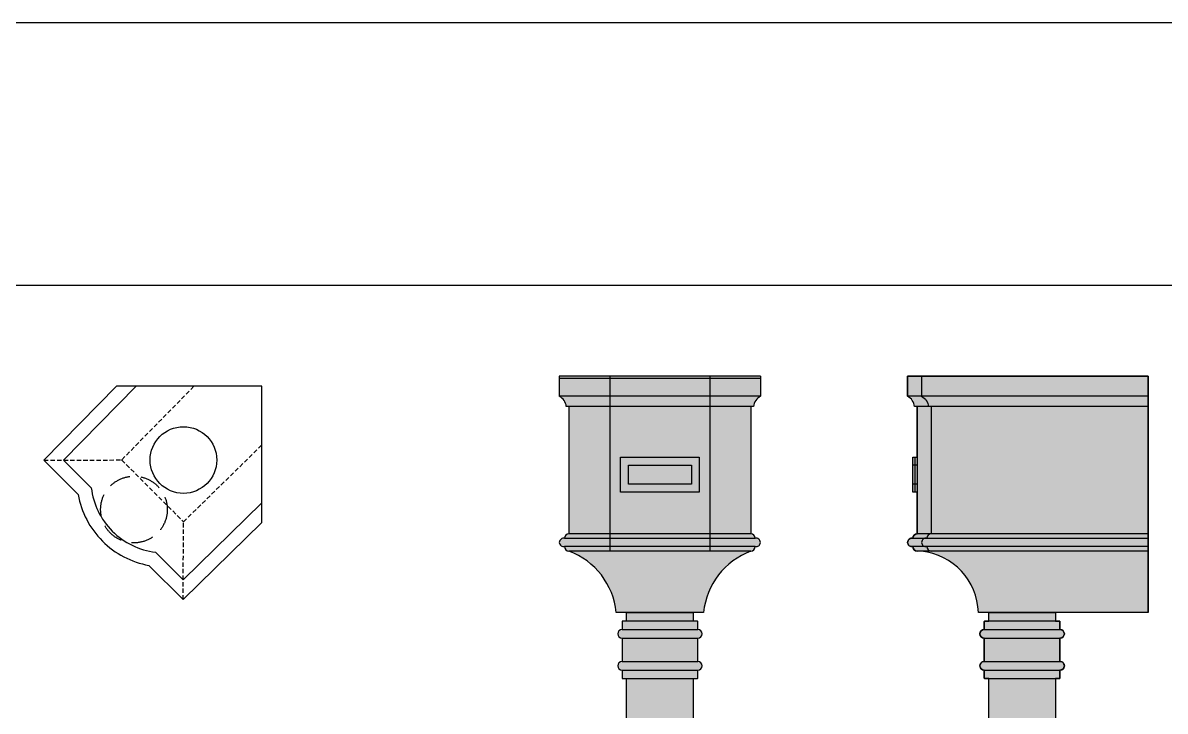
# Model space of a CAD drawing. Header units: millimetres. Extents: x 0 to 23312, y -3206 to 11448.
# Drawn here: x 17469 to 18775, y 10661 to 11448 of the extents above; entities that cross this region are included whole.
import ezdxf

# ---------------------------------------------------------------- set-up
doc = ezdxf.new("R2010")
doc.units = ezdxf.units.MM
doc.header["$LTSCALE"] = 10
doc.linetypes.add('HIDDEN', pattern=[0.375, 0.25, -0.125])
doc.linetypes.add('HIDDENX2', pattern=[0.75, 0.5, -0.25])
for name, color, linetype in [('18 - Ladder Beam', 6, 'Continuous'), ('40 - Detail Outline', 142, 'Continuous'), ('41 - Detail', 7, 'Continuous')]:
    doc.layers.add(name, color=color, linetype=linetype)

msp = doc.modelspace()

# ---------------------------------------------------------------- hatches: boundary and pattern name
at = {"layer": '40 - Detail Outline', "ltscale": 10}
h = msp.add_hatch(color=69, dxfattribs=at)
h.dxf.hatch_style = 1
edge = h.paths.add_edge_path()
edge.add_line((18159.14517953596, 10520.80704656276), (18235.34517953597, 10520.80704656276))
edge.add_line((18235.34517953597, 10520.80704656276), (18235.34517953596, 10698.41506429921))
edge.add_line((18235.34517953596, 10698.41506429921), (18239.99517953596, 10698.41506429921))
edge.add_arc((18239.99517953596, 10698.91506429922), 0.500000000007276, 270.0000000008338, 359.9999999991662)
edge.add_line((18240.49517953596, 10698.91506429921), (18240.49517953596, 10707.91506429921))
edge.add_arc((18240.49517953596, 10712.91506429921), 5, 270, 450)
edge.add_line((18240.49517953596, 10717.91506429921), (18240.49517953596, 10744.41506429921))
edge.add_arc((18240.49517953596, 10749.41506429921), 5, 270, 450)
edge.add_line((18240.49517953596, 10754.41506429921), (18240.49517953596, 10763.41506429921))
edge.add_arc((18239.99517953596, 10763.41506429921), 0.500000000007276, 8.337633264054393e-10, 89.99999999916623)
edge.add_line((18239.99517953596, 10763.91506429921), (18235.34517953596, 10763.91506429921))
edge.add_line((18235.34517953596, 10763.91506429921), (18235.34517953596, 10773.91506429921))
edge.add_line((18235.34517953596, 10773.91506429921), (18247.24517953596, 10773.91506429921))
edge.add_arc((18329.6748131405, 10766.15506123285), 82.79409486049953, 110.08278692802611, 174.6219717918909, ccw=False)
edge.add_arc((18300.81368180201, 10849.23230636236), 5.334721497226182, 274.6394242773443, 358.9497316409954)
edge.add_arc((18306.96715247644, 10854.36816943718), 5.297440316523687, 261.0991638178778, 355.0933338084818)
edge.add_arc((18306.96715247643, 10853.46195916123), 5.297440316531912, 4.906666191606138, 98.90083618198123)
edge.add_arc((18300.81368180211, 10858.59782223611), 5.334721497129818, 1.050268358633287, 85.36057572178672)
edge.add_line((18301.24517953595, 10863.91506429922), (18301.24517953596, 11009.11506429921))
edge.add_line((18301.24517953596, 11009.11506429921), (18304.24517953596, 11009.11506429921))
edge.add_arc((18319.71000775111, 11007.47184548911), 15.55188348021626, 118.68508345304451, 173.9347814949378, ccw=False)
edge.add_line((18312.24517953597, 11021.11506429922), (18312.24517953597, 11043.91506429921))
edge.add_line((18312.24517953597, 11043.91506429921), (18082.24517953596, 11043.91506429921))
edge.add_line((18082.24517953596, 11043.91506429921), (18082.24517953598, 11021.11506429921))
edge.add_arc((18074.78035132082, 11007.47184548912), 15.5518834801993, 6.065218505270593, 61.314916546890174, ccw=False)
edge.add_line((18090.24517953596, 11009.11506429928), (18093.24517953596, 11009.11506429928))
edge.add_line((18093.24517953596, 11009.11506429928), (18093.24517953596, 10863.91506429921))
edge.add_arc((18093.67667726984, 10858.59782223606), 5.334721497188165, 94.63942427859268, 178.9497316407727)
edge.add_arc((18087.52320659548, 10853.46195916125), 5.297440316516824, 81.09916381822461, 175.0933338085372)
edge.add_arc((18087.52320659549, 10854.36816943718), 5.297440316523729, 184.9066661914952, 278.9008361820475)
edge.add_arc((18093.67667726982, 10849.23230636232), 5.334721497133489, 181.0502683586521, 265.360575721751)
edge.add_arc((18064.8155459314, 10766.15506123284), 82.79409486051821, 5.378028208111687, 69.91721307208581, ccw=False)
edge.add_line((18147.24517953596, 10773.91506429921), (18159.14517953596, 10773.91506429921))
edge.add_line((18159.14517953596, 10773.91506429921), (18159.14517953596, 10763.91506429921))
edge.add_line((18159.14517953596, 10763.91506429921), (18154.49517953596, 10763.91506429921))
edge.add_arc((18154.49517953597, 10763.41506429921), 0.500000000003638, 90.00000000041689, 179.9999999995831)
edge.add_line((18153.99517953596, 10763.41506429921), (18153.99517953596, 10754.41506429921))
edge.add_arc((18153.99517953596, 10749.41506429921), 5, 90, 270)
edge.add_line((18153.99517953596, 10744.41506429921), (18153.99517953596, 10717.91506429921))
edge.add_arc((18153.99517953596, 10712.91506429921), 5, 90, 270)
edge.add_line((18153.99517953596, 10707.91506429921), (18153.99517953596, 10698.91506429921))
edge.add_arc((18154.49517953597, 10698.91506429922), 0.500000000007276, 180.0000000008338, 269.9999999991662)
edge.add_line((18154.49517953596, 10698.41506429921), (18159.14517953596, 10698.41506429921))
edge.add_line((18159.14517953596, 10698.41506429921), (18159.14517953596, 10520.80704656276))
h = msp.add_hatch(color=69, dxfattribs=at)
h.dxf.hatch_style = 1
edge = h.paths.add_edge_path()
edge.add_line((18649.41442534096, 10398.67741978148), (18654.31442534096, 10398.67741978148))
edge.add_line((18654.31442534096, 10398.67741978148), (18654.31442534096, 10368.67741978148))
edge.add_line((18654.31442534096, 10368.67741978148), (18650.31442534096, 10364.67741978148))
edge.add_arc((18531.31442534098, 10364.67741978148), 118.9999999999782, -67.50000000000989, 4.376943252282217e-12, ccw=False)
edge.add_line((18576.8537537924, 10254.73575541265), (18578.38448752186, 10251.0402372826))
edge.add_line((18578.38448752186, 10251.0402372826), (18550.66810154652, 10239.55973431165))
edge.add_line((18550.66810154652, 10239.55973431165), (18545.44184968702, 10241.72451871223))
edge.add_arc((18561.12084778921, 10203.85282296168), 40.98897803691656, 112.4897048387006, 180.0102951612889)
edge.add_line((18520.13187041398, 10203.84545787927), (18523.881870414, 10203.84545787927))
edge.add_arc((18523.58009371866, 10203.04368118394), 0.8566884165367981, 20.625583089050906, 69.37441691094921, ccw=False)
edge.add_line((18524.381870414, 10203.34545787927), (18524.381870414, 10194.34545787927))
edge.add_arc((18524.381870414, 10189.34545787927), 5, -90, 90, ccw=False)
edge.add_line((18524.381870414, 10184.34545787928), (18524.381870414, 10157.84545787927))
edge.add_arc((18524.381870414, 10152.84545787927), 5, -90, 90, ccw=False)
edge.add_line((18524.381870414, 10147.84545787927), (18524.381870414, 10138.84545787927))
edge.add_arc((18523.88187041399, 10138.84545787928), 0.500000000007276, 270.0000000008338, 359.9999999991662, ccw=False)
edge.add_line((18523.881870414, 10138.34545787927), (18519.23187041399, 10138.34545787927))
edge.add_line((18519.23187041399, 10138.34545787927), (18519.23187041399, 10051.5303720703))
edge.add_line((18519.23187041399, 10051.5303720703), (18523.881870414, 10051.5303720703))
edge.add_arc((18523.88187041399, 10051.03037207029), 0.500000000003638, 4.16889633925166e-10, 89.99999999958311, ccw=False)
edge.add_line((18524.381870414, 10051.0303720703), (18524.381870414, 10042.0303720703))
edge.add_arc((18524.381870414, 10037.0303720703), 4.999999999998181, -2.091837814077735e-11, 90, ccw=False)
edge.add_line((18529.381870414, 10037.0303720703), (18529.381870414, 10029.2803720703))
edge.add_line((18529.381870414, 10029.2803720703), (18530.50487103762, 10029.2803720703))
edge.add_line((18530.50487103762, 10029.2803720703), (18530.50487103762, 10031.2803720703))
edge.add_line((18530.50487103762, 10031.2803720703), (18652.63187041398, 10031.2803720703))
edge.add_line((18652.63187041398, 10031.2803720703), (18652.63187041398, 10038.78040256987))
edge.add_line((18652.63187041398, 10038.78040256987), (18660.13187041398, 10039.28040256987))
edge.add_line((18660.13187041398, 10039.28040256987), (18660.13187041398, 9998.280402569872))
edge.add_line((18660.13187041398, 9998.280402569872), (18652.63187041398, 9998.780402569872))
edge.add_line((18652.63187041398, 9998.780402569872), (18652.63187041398, 10006.2803720703))
edge.add_line((18652.63187041398, 10006.2803720703), (18530.50487103762, 10006.2803720703))
edge.add_line((18530.50487103762, 10006.2803720703), (18530.50487103762, 10008.3154636991))
edge.add_line((18530.50487103762, 10008.3154636991), (18529.381870414, 10008.2803720703))
edge.add_line((18529.381870414, 10008.2803720703), (18529.381870414, 10000.5303720703))
edge.add_arc((18524.381870414, 10000.5303720703), 5, -90, 2.091837814077735e-11, ccw=False)
edge.add_line((18524.381870414, 9995.530372070298), (18524.381870414, 9986.530372070298))
edge.add_line((18524.381870414, 9986.530372070298), (18523.881870414, 9986.030372070298))
edge.add_line((18523.881870414, 9986.030372070298), (18519.23187041399, 9986.030372070265))
edge.add_line((18519.23187041399, 9986.030372070265), (18519.23187041399, 9829.268812071616))
edge.add_line((18519.23187041399, 9829.268812071616), (18443.03187041399, 9829.268812071616))
edge.add_line((18443.03187041399, 9829.268812071616), (18443.03187041399, 9986.030372070298))
edge.add_line((18443.03187041399, 9986.030372070298), (18438.381870414, 9986.030372070298))
edge.add_arc((18438.381870414, 9986.530372070305), 0.500000000007276, 180.0000000008338, 269.9999999991662, ccw=False)
edge.add_line((18437.881870414, 9986.530372070298), (18437.88187041393, 9995.530372070298))
edge.add_arc((18437.881870414, 10000.5303720703), 5, 89.99999999924961, 269.9999999992496, ccw=False)
edge.add_line((18437.88187041406, 10005.5303720703), (18437.88187041406, 10032.0303720703))
edge.add_arc((18437.88187041406, 10037.0303720703), 5, 90, 270, ccw=False)
edge.add_line((18437.88187041406, 10042.0303720703), (18437.881870414, 10051.0303720703))
edge.add_arc((18438.381870414, 10051.03037207029), 0.500000000003638, 90.00000000041689, 179.9999999995831, ccw=False)
edge.add_line((18438.381870414, 10051.5303720703), (18443.03187041399, 10051.5303720703))
edge.add_line((18443.03187041399, 10051.5303720703), (18443.03187041399, 10138.34545787927))
edge.add_line((18443.03187041399, 10138.34545787927), (18438.381870414, 10138.34545787927))
edge.add_arc((18438.381870414, 10138.84545787928), 0.500000000007276, 180.0000000008338, 269.9999999991662, ccw=False)
edge.add_line((18437.881870414, 10138.84545787927), (18437.881870414, 10147.84545787928))
edge.add_arc((18437.881870414, 10152.84545787927), 4.999999999998181, 90, 270, ccw=False)
edge.add_line((18437.881870414, 10157.84545787927), (18437.881870414, 10184.34545787927))
edge.add_arc((18437.881870414, 10189.34545787927), 5, 90, 270, ccw=False)
edge.add_line((18437.881870414, 10194.34545787927), (18437.881870414, 10203.34545787927))
edge.add_arc((18438.381870414, 10203.34545787927), 0.500000000007276, 90.00000000083378, 179.9999999991662, ccw=False)
edge.add_line((18438.381870414, 10203.84545787927), (18442.13187041398, 10203.84545787927))
edge.add_arc((18561.13186678406, 10203.84546030471), 118.9999963700757, 112.4999988322511, 180.0000011677924, ccw=False)
edge.add_line((18515.59254196245, 10313.78712224808), (18517.75732636321, 10319.01337410766))
edge.add_line((18517.75732636321, 10319.01337410766), (18545.47371233843, 10330.49387707858))
edge.add_line((18545.47371233843, 10330.49387707858), (18547.00444606795, 10326.79835894855))
edge.add_arc((18530.80619919925, 10365.29669512701), 41.76727295537071, 292.8190151376604, 358.8074537476692)
edge.add_line((18572.56442534096, 10364.42741978148), (18568.31442534096, 10368.70085728149))
edge.add_line((18568.31442534096, 10368.70085728149), (18568.31442534096, 10398.67741978149))
edge.add_line((18568.31442534096, 10398.67741978149), (18573.21442534096, 10398.67741978149))
edge.add_line((18573.21442534096, 10398.67741978149), (18573.21442534096, 10455.30704656276))
edge.add_line((18573.21442534096, 10455.30704656276), (18568.56442534096, 10455.30704656276))
edge.add_arc((18568.56442534095, 10455.80704656275), 0.499999999992724, 179.9999999991662, 270.0000000008338, ccw=False)
edge.add_line((18568.06442534096, 10455.80704656276), (18568.06442534096, 10464.80704656276))
edge.add_arc((18568.06442534096, 10469.80704656276), 4.999999999998181, 90, 270, ccw=False)
edge.add_line((18568.06442534096, 10474.80704656276), (18568.06442534096, 10501.33186061171))
edge.add_arc((18568.05201831685, 10506.31945358724), 4.987608407220335, 89.85747260154199, 270.14252739845796, ccw=False)
edge.add_line((18568.06442534096, 10511.30704656276), (18568.06442534096, 10520.30704656276))
edge.add_arc((18568.56442534096, 10520.30704656275), 0.500000000003638, 90.00000000041689, 179.9999999995831, ccw=False)
edge.add_line((18568.56442534096, 10520.80704656276), (18573.21442534096, 10520.80704656276))
edge.add_line((18573.21442534096, 10520.80704656276), (18573.21442534096, 10698.41692666801))
edge.add_line((18573.21442534096, 10698.41692666801), (18568.56442534097, 10698.41483991743))
edge.add_arc((18568.56480859218, 10698.91522304707), 0.5003832764088926, 180.0181772308549, 269.95611628100795, ccw=False)
edge.add_line((18568.06442534096, 10698.91506429922), (18568.06442534096, 10707.91506429922))
edge.add_arc((18568.0643629837, 10712.91506429922), 5.000000000387024, 89.99928543848227, 270.0007145615176, ccw=False)
edge.add_line((18568.06442534096, 10717.91506429921), (18568.06442534096, 10744.41506429922))
edge.add_arc((18568.06442534096, 10749.41506429922), 5, 90, 270, ccw=False)
edge.add_line((18568.06442534096, 10754.41506429922), (18568.06442534096, 10763.41506429921))
edge.add_arc((18568.56442534096, 10763.41506429921), 0.500000000007276, 90.00000000083378, 179.9999999995831, ccw=False)
edge.add_line((18568.56442534096, 10763.91506429922), (18573.21442534096, 10763.91506429921))
edge.add_line((18573.21442534096, 10763.91506429921), (18573.21442534096, 10773.91506429921))
edge.add_line((18573.21442534096, 10773.91506429921), (18561.31442534096, 10773.91506429911))
edge.add_arc((18488.52896630419, 10771.50713805079), 72.82527827623014, 1.894797594877114, 83.86300961174052)
edge.add_line((18496.31442534093, 10843.91506429921), (18491.31442534098, 10843.91506429921))
edge.add_arc((18491.74592307487, 10849.23230636246), 5.334721497281807, 181.0502683602838, 265.3605757213321, ccw=False)
edge.add_arc((18485.59245240047, 10854.36816943717), 5.29744031650771, 184.9066661906003, 278.90083618127306, ccw=False)
edge.add_arc((18485.59245240048, 10853.46195916124), 5.297440316530263, 81.09916381748911, 175.0933338076815, ccw=False)
edge.add_arc((18491.74592307476, 10858.5978222362), 5.334721497044391, 94.6394242780118, 178.9497316423855, ccw=False)
edge.add_line((18491.31442534095, 10863.91506429922), (18491.31442534095, 10911.37240311077))
edge.add_line((18491.31442534095, 10911.37240311077), (18486.31442534095, 10911.37240311077))
edge.add_line((18486.31442534095, 10911.37240311077), (18486.31442534095, 10951.37240311076))
edge.add_line((18486.31442534095, 10951.37240311076), (18491.31442534095, 10951.37240311076))
edge.add_line((18491.31442534095, 10951.37240311076), (18491.31442534096, 11009.11506429921))
edge.add_line((18491.31442534096, 11009.11506429921), (18488.31442534095, 11009.11506429928))
edge.add_arc((18472.84959712582, 11007.47184548912), 15.55188348019631, 6.065218505258759, 61.31491654688374)
edge.add_line((18480.31442534097, 11021.11506429921), (18480.31442534097, 11043.91506429921))
edge.add_line((18480.31442534097, 11043.91506429921), (18755.31442534095, 11043.91506429922))
edge.add_line((18755.31442534095, 11043.91506429922), (18755.31442534095, 10773.91506429922))
edge.add_line((18755.31442534095, 10773.91506429922), (18649.41442534096, 10773.91506429921))
edge.add_line((18649.41442534096, 10773.91506429921), (18649.41442534096, 10763.91506429921))
edge.add_line((18649.41442534096, 10763.91506429921), (18654.06442534096, 10763.91506429922))
edge.add_arc((18654.06442534094, 10763.4150642992), 0.5000000000127329, 1.042224084812915e-09, 89.99999999874939, ccw=False)
edge.add_line((18654.56442534096, 10763.41506429921), (18654.56442534096, 10754.41506429921))
edge.add_arc((18654.56381681697, 10749.41506429921), 5.000000037030144, -89.99302682879153, 89.99302682879153, ccw=False)
edge.add_line((18654.56442534096, 10744.41506429921), (18654.56442534096, 10717.91506429922))
edge.add_arc((18654.57630436293, 10712.92696906112), 4.988109382867936, -90.13644818411427, 90.13644818411427, ccw=False)
edge.add_line((18654.56442534096, 10707.93887382303), (18654.56442534096, 10698.91506429922))
edge.add_arc((18654.06442534096, 10698.91506429921), 0.499999999992724, -90.00000000083378, 8.33779267850332e-10, ccw=False)
edge.add_line((18654.06442534096, 10698.41506429922), (18649.41442534096, 10698.41506429922))
edge.add_line((18649.41442534096, 10698.41506429922), (18649.41442534096, 10520.80704656276))
edge.add_line((18649.41442534096, 10520.80704656276), (18654.06442534097, 10520.80704656277))
edge.add_arc((18654.06442534093, 10520.30704656274), 0.5000000000291038, 2.084391326206969e-09, 89.99999999541433, ccw=False)
edge.add_line((18654.56442534096, 10520.30704656276), (18654.56442534096, 10511.30704656276))
edge.add_arc((18654.56442534095, 10506.30704656276), 5.000000000003638, 4.172306944383308e-11, 89.99999999995828, ccw=False)
edge.add_line((18659.56442534096, 10506.30704656276), (18659.56442534096, 10498.55704656276))
edge.add_line((18659.56442534096, 10498.55704656276), (18660.68742596458, 10498.52195493396))
edge.add_line((18660.68742596458, 10498.52195493396), (18660.68742596458, 10500.55704656276))
edge.add_line((18660.68742596458, 10500.55704656276), (18747.81442534095, 10500.55704656276))
edge.add_line((18747.81442534095, 10500.55704656276), (18747.81442534095, 10508.05707706233))
edge.add_line((18747.81442534095, 10508.05707706233), (18755.31442534095, 10508.55707706233))
edge.add_line((18755.31442534095, 10508.55707706233), (18755.31442534095, 10467.55707706233))
edge.add_line((18755.31442534095, 10467.55707706233), (18747.81442534095, 10468.05707706233))
edge.add_line((18747.81442534095, 10468.05707706233), (18747.81442534095, 10475.55704656276))
edge.add_line((18747.81442534095, 10475.55704656276), (18660.68742596458, 10475.55704656276))
edge.add_line((18660.68742596458, 10475.55704656276), (18660.68742596458, 10477.59213819156))
edge.add_line((18660.68742596458, 10477.59213819156), (18659.56442534096, 10477.55704656276))
edge.add_line((18659.56442534096, 10477.55704656276), (18659.56442534096, 10469.80704656276))
edge.add_arc((18654.56442534096, 10469.80704656276), 5, -90, 6.252776074688882e-11, ccw=False)
edge.add_line((18654.56442534096, 10464.80704656276), (18654.56442534096, 10455.80704656276))
edge.add_arc((18654.06442534094, 10455.80704656277), 0.5000000000145519, 270.00000000291817, 359.9999999991662, ccw=False)
edge.add_line((18654.06442534097, 10455.30704656275), (18649.41442534096, 10455.30704656275))
edge.add_line((18649.41442534096, 10455.30704656275), (18649.41442534096, 10398.67741978148))

# ---------------------------------------------------------------- linework, layer by layer
at = {"color": 9}
for p, q in [((18312.24517953596, 11043.91506429921), (18082.24517953596, 11043.91506429921)), ((18082.24517953596, 11043.91506429921), (18082.24517953596, 11021.11506429921)), ((18140.00882745095, 11043.91506429921), (18140.00882745095, 10843.91506429921)), ((18254.48153162098, 11043.91506429921), (18254.48153162098, 10843.91506429921)), ((18312.24517953596, 11043.91506429921), (18312.24517953596, 11021.11506429921)), ((18755.31442534095, 11043.91506429921), (18480.31442534095, 11043.91506429921)), ((18480.31442534095, 11043.91506429921), (18480.31442534095, 11021.11506429921)), ((18755.31442534095, 10853.91506429921), (18755.31442534095, 11043.91506429921)), ((18093.24517953596, 11009.11506429921), (18090.24517953596, 11009.11506429921)), ((18301.24517953596, 11009.11506429921), (18093.24517953596, 11009.11506429921)), ((18093.24517953596, 11009.11506429921), (18093.24517953596, 10863.91506429921)), ((18301.24517953596, 11009.11506429921), (18301.24517953596, 10863.91506429921)), ((18304.24517953596, 11009.11506429921), (18301.24517953596, 11009.11506429921)), ((18755.31442534095, 11009.11506429921), (18488.31442534095, 11009.11506429921)), ((18491.31442534095, 11009.11506429921), (18491.31442534095, 10863.91506429921)), ((18301.24517953596, 10863.91506429921), (18093.24517953596, 10863.91506429921)), ((18755.31442534095, 10863.91506429921), (18491.31442534095, 10863.91506429921)), ((18755.31442534095, 10773.91506429921), (18755.31442534095, 10853.91506429921)), ((18301.24517953596, 10843.91506429921), (18093.24517953596, 10843.91506429921)), ((18496.31442534095, 10843.91506429921), (18491.31442534095, 10843.91506429921)), ((18755.31442534095, 10843.91506429921), (18496.31442534095, 10843.91506429921)), ((18247.24517953596, 10773.91506429921), (18147.24517953596, 10773.91506429921)), ((18755.31442534095, 10773.91506429921), (18561.31442534095, 10773.91506429921)), ((18153.99517953596, 10754.41506429921), (18240.49517953596, 10754.41506429921)), ((18568.06442534096, 10754.41506429921), (18654.56442534096, 10754.41506429921)), ((18153.99517953596, 10744.41506429921), (18240.49517953596, 10744.41506429921)), ((18568.06442534096, 10744.41506429921), (18654.56442534096, 10744.41506429921)), ((18153.99517953596, 10717.91506429921), (18240.49517953596, 10717.91506429921)), ((18153.99517953596, 10707.91506429921), (18240.49517953596, 10707.91506429921)), ((18568.06442534096, 10717.91506429921), (18654.56442534096, 10717.91506429921)), ((18568.06442534096, 10707.91506429921), (18654.56442534096, 10707.91506429921))]:
    msp.add_line(p, q, dxfattribs=at)
at = {"color": 251}
for p, q in [((18312.24517953596, 11041.41506429921), (18082.24517953596, 11041.41506429921)), ((18312.24517953596, 11021.11506429921), (18082.24517953596, 11021.11506429921)), ((18755.31442534095, 11021.11506429921), (18480.31442534095, 11021.11506429921)), ((18088.34285201383, 10858.69560562383), (18306.14750705809, 10858.69560562383)), ((18486.41209781889, 10858.69560562382), (18755.31442534095, 10858.69560562382)), ((18306.14750705809, 10849.1345229746), (18088.34285201383, 10849.1345229746)), ((18755.31442534095, 10849.13452297459), (18486.41209781889, 10849.13452297459))]:
    msp.add_line(p, q, dxfattribs=at)
at = {"color": 9}
for points in [[(18573.21442534096, 10520.80704656276), (18573.21442534096, 10698.41692666801), (18568.56442534097, 10698.41483991743, -0.4138963454106638), (18568.06442534096, 10698.91506429922), (18568.06442534096, 10707.91506429922, -1.00001247152894), (18568.06442534096, 10717.91506429921), (18568.06442534096, 10744.41506429922, -1), (18568.06442534096, 10754.41506429922), (18568.06442534096, 10763.41506429921, -0.4142135623667018), (18568.56442534096, 10763.91506429922), (18573.21442534096, 10763.91506429921), (18573.21442534096, 10773.91506429921), (18561.31442534096, 10773.91506429911, 0.373726597427134), (18496.31442534093, 10843.91506429921), (18491.31442534098, 10843.91506429921, -0.3854183249307893), (18486.41209781877, 10849.13452297459, -0.4347821276863529), (18480.31442534096, 10853.91506429928, -0.4347821276838264), (18486.41209781889, 10858.69560562382, -0.3854183249474834), (18491.31442534095, 10863.91506429922), (18491.31442534095, 10911.37240311077), (18486.31442534095, 10911.37240311077), (18486.31442534095, 10951.37240311076), (18491.31442534095, 10951.37240311076), (18491.31442534096, 11009.11506429921), (18488.31442534095, 11009.11506429928, 0.2458535020096305), (18480.31442534097, 11021.11506429921), (18480.31442534097, 11043.91506429921), (18755.31442534095, 11043.91506429922), (18755.31442534095, 10773.91506429922), (18649.41442534096, 10773.91506429921), (18649.41442534096, 10763.91506429921), (18654.06442534096, 10763.91506429922, -0.4142135623603087), (18654.56442534096, 10763.41506429921), (18654.56442534096, 10754.41506429921, -0.9998783026086143), (18654.56442534096, 10744.41506429921), (18654.56442534096, 10717.91506429922, -1.002384310279486), (18654.56442534096, 10707.93887382303), (18654.56442534096, 10698.91506429922, -0.4142135623816193), (18654.06442534096, 10698.41506429922), (18649.41442534096, 10698.41506429922), (18649.41442534096, 10520.80704656276)], [(18240.49517953596, 10754.41506429921), (18240.49517953596, 10763.41506429921, 0.414213562373095), (18239.99517953596, 10763.91506429921), (18154.49517953596, 10763.91506429921, 0.414213562373095), (18153.99517953596, 10763.41506429921), (18153.99517953596, 10754.41506429921)], [(18654.56442534096, 10754.41506429921), (18654.56442534096, 10763.41506429921, 0.414213562373095), (18654.06442534096, 10763.91506429921), (18568.56442534096, 10763.91506429921, 0.414213562373095), (18568.06442534096, 10763.41506429921), (18568.06442534096, 10754.41506429921)], [(18153.99517953596, 10707.91506429921), (18153.99517953596, 10698.91506429921, 0.414213562373095), (18154.49517953596, 10698.41506429921), (18239.99517953596, 10698.41506429921, 0.414213562373095), (18240.49517953596, 10698.91506429921), (18240.49517953596, 10707.91506429921)], [(18568.06442534096, 10707.91506429921), (18568.06442534096, 10698.91506429921, 0.414213562373095), (18568.56442534096, 10698.41506429921), (18654.06442534096, 10698.41506429921, 0.414213562373095), (18654.56442534096, 10698.91506429921), (18654.56442534096, 10707.91506429921)]]:
    msp.add_lwpolyline(points, format="xyb", dxfattribs=at)
at = {"color": 251}
for points in [[(18496.31442534095, 11043.91506429921), (18496.31442534095, 11021.11506429921, -0.2458535020095758), (18504.31442534094, 11009.11506429928)], [(18507.31442534095, 11009.11506429921), (18507.31442534096, 10863.91506429922, 0.3854183249360258), (18502.41209781882, 10858.69560562385, 0.434782127683783), (18496.31442534095, 10853.91506429921, 0.4347821276837828), (18502.41209781882, 10849.1345229746, 0.3854183249360258), (18507.31442534096, 10843.91506429922)]]:
    msp.add_lwpolyline(points, format="xyb", dxfattribs=at)
at = {"color": 9}
for points in [[(18159.14517953596, 10763.91506429921), (18159.14517953596, 10773.91506429921), (18235.34517953596, 10773.91506429921), (18235.34517953596, 10763.91506429921)], [(18573.21442534096, 10763.91506429921), (18573.21442534096, 10773.91506429921), (18649.41442534096, 10773.91506429921), (18649.41442534096, 10763.91506429921)], [(18153.99517953596, 10744.41506429921), (18153.99517953596, 10717.91506429921)], [(18240.49517953596, 10717.91506429921), (18240.49517953596, 10744.41506429921)], [(18568.06442534096, 10744.41506429921), (18568.06442534096, 10717.91506429921)], [(18654.56442534096, 10717.91506429921), (18654.56442534096, 10744.41506429921)]]:
    msp.add_lwpolyline(points, dxfattribs=at)
for points in [[(18159.14517953596, 10520.80704656276), (18159.14517953596, 10698.41506429921), (18235.34517953596, 10698.41506429921), (18235.34517953596, 10520.80704656276)], [(18573.21442534096, 10520.80704656276), (18573.21442534096, 10698.41506429921), (18649.41442534096, 10698.41506429921), (18649.41442534096, 10520.80704656276)]]:
    msp.add_lwpolyline(points, close=True, dxfattribs=at)
for centre, radius, start, end in [((18074.78035132082, 11007.47184548912), 15.5518834801975, 6.06521850525849, 61.31491654687818), ((18319.7100077511, 11007.47184548912), 15.5518834801975, 118.6850834531218, 173.9347814947415), ((18472.84959712581, 11007.47184548912), 15.5518834801975, 6.06521850525849, 61.31491654687818), ((18087.52320659549, 10853.46195916124), 5.297440316522997, 81.09916381828819, 175.0933338084806), ((18087.52320659549, 10854.36816943718), 5.297440316522997, 184.9066661915194, 278.9008361817118), ((18093.67667726984, 10858.59782223606), 5.334721497187219, 94.6394242784429, 178.9497316405191), ((18300.81368180209, 10858.59782223606), 5.334721497187219, 1.05026835948096, 85.3605757215571), ((18306.96715247643, 10853.46195916124), 5.297440316522997, 4.906666191519434, 98.90083618171182), ((18306.96715247643, 10854.36816943718), 5.297440316522997, 261.0991638182882, 355.0933338084806), ((18485.59245240048, 10853.46195916124), 5.297440316522997, 81.09916381828819, 175.0933338084806), ((18485.59245240048, 10854.36816943718), 5.297440316522997, 184.9066661915194, 278.9008361817118), ((18491.74592307482, 10858.59782223606), 5.334721497187219, 94.6394242784429, 178.9497316405191), ((18093.67667726984, 10849.23230636237), 5.334721497187219, 181.050268359481, 265.3605757215571), ((18064.81554593141, 10766.15506123285), 82.79409486049882, 5.378028208217208, 69.91721307197183), ((18329.67481314051, 10766.15506123285), 82.79409486049882, 110.0827869280282, 174.6219717917828), ((18300.81368180209, 10849.23230636237), 5.334721497187219, 274.6394242784428, 358.9497316405191), ((18491.74592307482, 10849.23230636237), 5.334721497187219, 181.050268359481, 265.3605757215571), ((18488.52896630419, 10771.50713805079), 72.82527827623316, 1.894797594877038, 83.86300961169536), ((18153.99517953596, 10749.41506429921), 5, 90, 270), ((18240.49517953596, 10749.41506429921), 5, 270, 90), ((18568.06442534096, 10749.41506429921), 5, 90, 270), ((18654.56442534096, 10749.41506429921), 5, 270, 90), ((18153.99517953596, 10712.91506429921), 5, 90, 270), ((18240.49517953596, 10712.91506429921), 5, 270, 90), ((18568.06442534096, 10712.91506429921), 5, 90, 270), ((18654.56442534096, 10712.91506429921), 5, 270, 90)]:
    msp.add_arc(centre, radius, start, end, dxfattribs=at)
at = {"layer": '18 - Ladder Beam', "color": 252, "ltscale": 20}
for points in [[(18242.24517953596, 10911.37240311076), (18152.24517953596, 10911.37240311076), (18152.24517953596, 10951.37240311076), (18242.24517953596, 10951.37240311076)], [(18233.24517953596, 10920.37240311076), (18161.24517953596, 10920.37240311076), (18161.24517953596, 10942.37240311076), (18233.24517953596, 10942.37240311076)]]:
    msp.add_lwpolyline(points, close=True, dxfattribs=at)
at = {"layer": '40 - Detail Outline'}
msp.add_lwpolyline([(17742.04734903082, 11032.32565162782), (17576.1044956765, 11032.32565162782), (17493.1545990044, 10947.74609097395), (17532.23189919819, 10908.66879078015, 0.1535359952768479), (17559.97618982652, 10855.46865602911, 0.1535359952768479), (17613.17632457758, 10827.72436540075), (17652.25362477137, 10788.64706520698), (17742.04734903081, 10876.71065990456)], format="xyb", close=True, dxfattribs=at)
at = {"layer": '40 - Detail Outline', "color": 251, "linetype": 'HIDDENX2'}
for points in [[(17664.50051090464, 11032.32565162782), (17581.97428281858, 10948.17808310786), (17652.68561690529, 10877.46674902117), (17742.04734903081, 10965.10667513269)], [(17493.1545990044, 10947.74609097395), (17581.97428281859, 10948.17808310787)], [(17652.25362477137, 10788.64706520698), (17652.68550265664, 10877.44325894308)]]:
    msp.add_lwpolyline(points, dxfattribs=at)
at = {"layer": '40 - Detail Outline'}
msp.add_circle((17652.60717816196, 10948.09964436455), 38.10000000000036, dxfattribs=at)
at = {"layer": '40 - Detail Outline', "color": 252, "linetype": 'HIDDEN', "ltscale": 10}
msp.add_circle((17596.03863566704, 10891.53110186962), 38.10000000000036, dxfattribs=at)
at = {"layer": '41 - Detail', "color": 251}
for p, q in [((18488.81442534095, 10951.37240311076), (18488.81442534095, 10911.37240311076)), ((18491.31442534095, 10942.37240311076), (18486.31442534095, 10942.37240311076)), ((18491.31442534095, 10920.37240311076), (18486.31442534095, 10920.37240311076))]:
    msp.add_line(p, q, dxfattribs=at)
at = {"layer": '41 - Detail', "color": 3}
for points in [[(13142.57990176103, 11147.77581144133), (21375.91539241955, 11147.77581144133), (21375.91539241955, 11447.77581144133), (13142.57990176103, 11447.77581144133)], [(13142.57990176103, 11147.77581144133), (21375.91539241955, 11147.77581144133), (21375.91539241955, 9756.068511186542), (13142.57990176102, 9756.068511186542)]]:
    msp.add_lwpolyline(points, close=True, dxfattribs=at)
at = {"layer": '41 - Detail', "color": 9}
msp.add_lwpolyline([(17598.51498238476, 11032.32565162782), (17515.6724957491, 10947.85561122722), (17547.27547424512, 10916.25263273118, 0.1682991173557636), (17571.28989832551, 10866.78236452809, 0.1682991173557478), (17620.76016652862, 10842.76794044768), (17652.36314502463, 10811.16496195168), (17742.04734903081, 10899.12114661282)], format="xyb", dxfattribs=at)
msp.add_lwpolyline([(18491.31442534095, 10911.37240311076), (18486.31442534095, 10911.37240311076), (18486.31442534095, 10951.37240311076), (18491.31442534095, 10951.37240311076)], close=True, dxfattribs=at)

doc.saveas('drawing.dxf')
